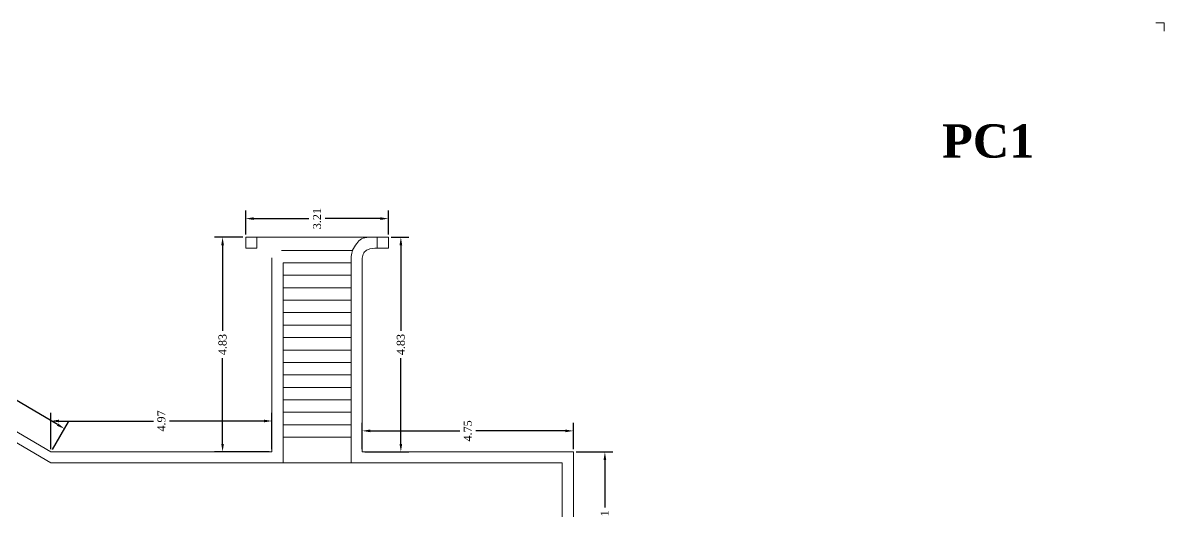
# Model space of a CAD drawing. Header units: millimetres. Extents: x -17502 to -16646, y 1856 to 2034.
# Drawn here: x -17246.72 to -17221.05, y 1874.65 to 1885.62 of the extents above; entities that cross this region are included whole.
import ezdxf

# ---------------------------------------------------------------- set-up
doc = ezdxf.new("R2010")
doc.units = ezdxf.units.MM
doc.layers.get('0').update_dxf_attribs({"lineweight": 9})
doc.layers.get('Defpoints').update_dxf_attribs({"lineweight": 9})
doc.styles.get("Standard").update_dxf_attribs({"font": 'times.ttf'})
doc.dimstyles.get("Standard").update_dxf_attribs({"dimtxt": 0.18, "dimasz": 0.18, "dimexe": 0.18, "dimexo": 0.0625, "dimgap": 0.09, "dimtad": 0, "dimtih": 1, "dimtoh": 1, "dimzin": 0, "dimdsep": 46, "dimtxsty": 'Standard', "dimcen": 0.09, "dimadec": 0, "dimazin": 0, "dimtfac": 1, "dimtofl": 0, "dimtmove": 0, "dimatfit": 3, "dimfxl": 1, "dimtolj": 1, "dimtzin": 0, "dimarcsym": 0})

# ---------------------------------------------------------------- blocks, each defined once
blk = doc.blocks.new('*D459')
at = {"color": 0, "lineweight": -2, "transparency": 16777216}
for p, q in [((-17234.273, 1875.979), (-17233.446, 1875.979)), ((-17233.626, 1875.799), (-17233.626, 1874.727)), ((-17233.626, 1873.052), (-17233.626, 1874.125)), ((-17234.273, 1872.872), (-17233.446, 1872.872))]:
    blk.add_line(p, q, dxfattribs=at)
at = {"color": 0, "lineweight": 9, "transparency": 16777216}
for points in [[(-17233.656, 1875.799), (-17233.596, 1875.799), (-17233.626, 1875.979)], [(-17233.656, 1873.052), (-17233.596, 1873.052), (-17233.626, 1872.872)]]:
    blk.add_solid(points, dxfattribs=at)
at = {"layer": 'Defpoints', "color": 0, "lineweight": 9, "transparency": 16777216}
for p in [(-17234.335, 1875.979), (-17234.335, 1872.872), (-17233.626, 1872.872)]:
    blk.add_point(p, dxfattribs=at)
at = {"color": 0, "lineweight": 9, "transparency": 16777216, "insert": (-17233.626, 1874.426), "char_height": 0.18, "attachment_point": 5, "rotation": 90}
blk.add_mtext('\\A1;3.11', dxfattribs=at)
blk = doc.blocks.new('*D460')
at = {"color": 0, "lineweight": -2, "transparency": 16777216}
for p, q in [((-17239.085, 1876.042), (-17239.085, 1876.631)), ((-17234.335, 1876.042), (-17234.335, 1876.631)), ((-17238.905, 1876.451), (-17236.892, 1876.451)), ((-17234.515, 1876.451), (-17236.528, 1876.451))]:
    blk.add_line(p, q, dxfattribs=at)
at = {"color": 0, "lineweight": 9, "transparency": 16777216}
for points in [[(-17238.905, 1876.421), (-17238.905, 1876.481), (-17239.085, 1876.451)], [(-17234.515, 1876.421), (-17234.515, 1876.481), (-17234.335, 1876.451)]]:
    blk.add_solid(points, dxfattribs=at)
at = {"layer": 'Defpoints', "color": 0, "lineweight": 9, "transparency": 16777216}
for p in [(-17239.085, 1876.451), (-17239.085, 1875.979), (-17234.335, 1875.979)]:
    blk.add_point(p, dxfattribs=at)
at = {"color": 0, "lineweight": 9, "transparency": 16777216, "insert": (-17236.71, 1876.451), "char_height": 0.18, "attachment_point": 5, "rotation": 90}
blk.add_mtext('\\A1;4.75', dxfattribs=at)
blk = doc.blocks.new('*D461')
at = {"color": 0, "lineweight": -2, "transparency": 16777216}
for p, q in [((-17238.433, 1880.805), (-17238.035, 1880.805)), ((-17238.215, 1880.625), (-17238.215, 1878.701)), ((-17238.215, 1876.159), (-17238.215, 1878.082)), ((-17239.023, 1875.979), (-17238.035, 1875.979))]:
    blk.add_line(p, q, dxfattribs=at)
at = {"color": 0, "lineweight": 9, "transparency": 16777216}
for points in [[(-17238.245, 1880.625), (-17238.185, 1880.625), (-17238.215, 1880.805)], [(-17238.245, 1876.159), (-17238.185, 1876.159), (-17238.215, 1875.979)]]:
    blk.add_solid(points, dxfattribs=at)
at = {"layer": 'Defpoints', "color": 0, "lineweight": 9, "transparency": 16777216}
for p in [(-17238.495, 1880.805), (-17238.215, 1880.805), (-17239.085, 1875.979)]:
    blk.add_point(p, dxfattribs=at)
at = {"color": 0, "lineweight": 9, "transparency": 16777216, "insert": (-17238.215, 1878.392), "char_height": 0.18, "attachment_point": 5, "rotation": 90}
blk.add_mtext('\\A1;4.83', dxfattribs=at)
blk = doc.blocks.new('*D462')
at = {"color": 0, "lineweight": -2, "transparency": 16777216}
for p, q in [((-17241.705, 1880.867), (-17241.705, 1881.403)), ((-17241.525, 1881.223), (-17240.282, 1881.223)), ((-17238.675, 1881.223), (-17239.918, 1881.223)), ((-17238.495, 1880.867), (-17238.495, 1881.403))]:
    blk.add_line(p, q, dxfattribs=at)
at = {"color": 0, "lineweight": 9, "transparency": 16777216}
for points in [[(-17241.525, 1881.193), (-17241.525, 1881.253), (-17241.705, 1881.223)], [(-17238.675, 1881.193), (-17238.675, 1881.253), (-17238.495, 1881.223)]]:
    blk.add_solid(points, dxfattribs=at)
at = {"layer": 'Defpoints', "color": 0, "lineweight": 9, "transparency": 16777216}
for p in [(-17241.705, 1881.223), (-17241.705, 1880.805), (-17238.495, 1880.805)]:
    blk.add_point(p, dxfattribs=at)
at = {"color": 0, "lineweight": 9, "transparency": 16777216, "insert": (-17240.1, 1881.223), "char_height": 0.18, "attachment_point": 5, "rotation": 90}
blk.add_mtext('\\A1;3.21', dxfattribs=at)
blk = doc.blocks.new('*D463')
at = {"color": 0, "lineweight": -2, "transparency": 16777216}
for p, q in [((-17241.768, 1880.805), (-17242.405, 1880.805)), ((-17242.225, 1880.625), (-17242.225, 1878.701)), ((-17242.225, 1876.159), (-17242.225, 1878.082)), ((-17241.178, 1875.979), (-17242.405, 1875.979))]:
    blk.add_line(p, q, dxfattribs=at)
at = {"color": 0, "lineweight": 9, "transparency": 16777216}
for points in [[(-17242.255, 1880.625), (-17242.195, 1880.625), (-17242.225, 1880.805)], [(-17242.255, 1876.159), (-17242.195, 1876.159), (-17242.225, 1875.979)]]:
    blk.add_solid(points, dxfattribs=at)
at = {"layer": 'Defpoints', "color": 0, "lineweight": 9, "transparency": 16777216}
for p in [(-17241.705, 1880.805), (-17242.225, 1875.979), (-17241.115, 1875.979)]:
    blk.add_point(p, dxfattribs=at)
at = {"color": 0, "lineweight": 9, "transparency": 16777216, "insert": (-17242.225, 1878.392), "char_height": 0.18, "attachment_point": 5, "rotation": 90}
blk.add_mtext('\\A1;4.83', dxfattribs=at)
blk = doc.blocks.new('*D464')
at = {"color": 0, "lineweight": -2, "transparency": 16777216}
for p, q in [((-17246.085, 1876.042), (-17246.085, 1876.853)), ((-17241.115, 1876.042), (-17241.115, 1876.853)), ((-17245.905, 1876.673), (-17243.782, 1876.673)), ((-17241.295, 1876.673), (-17243.418, 1876.673))]:
    blk.add_line(p, q, dxfattribs=at)
at = {"color": 0, "lineweight": 9, "transparency": 16777216}
for points in [[(-17245.905, 1876.643), (-17245.905, 1876.703), (-17246.085, 1876.673)], [(-17241.295, 1876.643), (-17241.295, 1876.703), (-17241.115, 1876.673)]]:
    blk.add_solid(points, dxfattribs=at)
at = {"layer": 'Defpoints', "color": 0, "lineweight": 9, "transparency": 16777216}
for p in [(-17246.085, 1876.673), (-17246.085, 1875.979), (-17241.115, 1875.979)]:
    blk.add_point(p, dxfattribs=at)
at = {"color": 0, "lineweight": 9, "transparency": 16777216, "insert": (-17243.6, 1876.673), "char_height": 0.18, "attachment_point": 5, "rotation": 90}
blk.add_mtext('\\A1;4.97', dxfattribs=at)
blk = doc.blocks.new('*D465')
at = {"color": 0, "lineweight": -2, "transparency": 16777216}
for p, q in [((-17255.431, 1881.537), (-17255.066, 1882.158)), ((-17255.002, 1881.912), (-17250.65, 1879.358)), ((-17245.935, 1876.591), (-17250.287, 1879.144)), ((-17246.053, 1876.033), (-17245.689, 1876.655))]:
    blk.add_line(p, q, dxfattribs=at)
at = {"color": 0, "lineweight": 9, "transparency": 16777216}
for points in [[(-17255.017, 1881.886), (-17254.987, 1881.938), (-17255.158, 1882.003)], [(-17245.95, 1876.565), (-17245.92, 1876.616), (-17245.78, 1876.499)]]:
    blk.add_solid(points, dxfattribs=at)
at = {"layer": 'Defpoints', "color": 0, "lineweight": 9, "transparency": 16777216}
for p in [(-17255.463, 1881.483), (-17245.78, 1876.499), (-17246.085, 1875.979)]:
    blk.add_point(p, dxfattribs=at)
at = {"color": 0, "lineweight": 9, "transparency": 16777216, "insert": (-17250.469, 1879.251), "char_height": 0.18, "attachment_point": 5, "rotation": 90}
blk.add_mtext('\\A1;10.87', dxfattribs=at)

msp = doc.modelspace()

# ---------------------------------------------------------------- linework, layer by layer
at = {"lineweight": 9}
for p, q in [((-17240.1, 1880.805), (-17241.455, 1880.805)), ((-17241.455, 1880.805), (-17238.495, 1880.805)), ((-17240.865, 1880.805), (-17239.335, 1880.805)), ((-17238.745, 1880.805), (-17238.936, 1880.805)), ((-17238.745, 1880.555), (-17238.745, 1880.805)), ((-17239.301, 1880.509), (-17240.899, 1880.509)), ((-17239.335, 1880.509), (-17240.865, 1880.509)), ((-17239.335, 1880.229), (-17240.865, 1880.229)), ((-17240.865, 1880.229), (-17239.335, 1880.229)), ((-17239.335, 1880.229), (-17239.335, 1875.729)), ((-17239.085, 1875.979), (-17239.085, 1880.331)), ((-17239.335, 1879.949), (-17240.865, 1879.949)), ((-17240.865, 1879.949), (-17239.335, 1879.949)), ((-17239.335, 1879.669), (-17240.865, 1879.669)), ((-17240.865, 1879.669), (-17239.335, 1879.669)), ((-17239.335, 1879.389), (-17240.865, 1879.389)), ((-17240.865, 1879.389), (-17239.335, 1879.389)), ((-17239.335, 1879.109), (-17240.865, 1879.109)), ((-17240.865, 1879.109), (-17239.335, 1879.109)), ((-17240.865, 1878.829), (-17239.335, 1878.829)), ((-17239.335, 1878.549), (-17240.865, 1878.549)), ((-17239.335, 1878.269), (-17240.865, 1878.269)), ((-17240.865, 1878.269), (-17239.335, 1878.269)), ((-17239.335, 1877.989), (-17240.865, 1877.989)), ((-17240.865, 1877.989), (-17239.335, 1877.989)), ((-17239.335, 1877.709), (-17240.865, 1877.709)), ((-17240.865, 1877.709), (-17239.335, 1877.709)), ((-17239.335, 1877.429), (-17240.865, 1877.429)), ((-17240.865, 1877.429), (-17239.335, 1877.429)), ((-17239.335, 1877.149), (-17240.865, 1877.149)), ((-17240.865, 1877.149), (-17239.335, 1877.149)), ((-17239.335, 1876.869), (-17240.865, 1876.869)), ((-17240.865, 1876.869), (-17239.335, 1876.869)), ((-17240.865, 1876.589), (-17239.335, 1876.589)), ((-17239.335, 1876.589), (-17240.865, 1876.589)), ((-17240.865, 1876.309), (-17239.335, 1876.309)), ((-17234.335, 1875.979), (-17239.085, 1875.979)), ((-17234.335, 1872.872), (-17234.335, 1875.979)), ((-17234.585, 1875.729), (-17246.085, 1875.729)), ((-17239.335, 1875.729), (-17234.585, 1875.729)), ((-17234.585, 1875.729), (-17234.585, 1872.872))]:
    msp.add_line(p, q, dxfattribs=at)
for points in [[(-17246.085, 1875.979), (-17255.463, 1881.483), (-17255.572, 1881.297), (-17246.085, 1875.729), (-17241.115, 1875.729), (-17240.865, 1875.729), (-17240.865, 1880.229)], [(-17241.455, 1880.805), (-17241.705, 1880.805), (-17241.705, 1880.555), (-17241.455, 1880.555), (-17241.455, 1880.805)], [(-17238.745, 1880.805), (-17238.495, 1880.805), (-17238.495, 1880.555), (-17238.745, 1880.555), (-17238.745, 1880.805)], [(-17241.115, 1880.345), (-17241.115, 1875.979), (-17246.085, 1875.979)]]:
    msp.add_lwpolyline(points, dxfattribs=at)
for points, knots in [([(-17239.301, 1880.509), (-17239.301, 1880.51), (-17239.28, 1880.565), (-17239.217, 1880.657), (-17239.104, 1880.789), (-17238.994, 1880.799), (-17238.936, 1880.805)], [0.2819769, 0.2819769, 0.2819769, 0.2819769, 0.2836073, 0.4634382, 0.6118594, 0.7802147, 0.7802147, 0.7802147, 0.7802147]), ([(-17239.085, 1880.331), (-17239.079, 1880.375), (-17239.067, 1880.456), (-17238.936, 1880.557), (-17238.822, 1880.556), (-17238.745, 1880.555)], [0.008075, 0.008075, 0.008075, 0.008075, 0.1370467, 0.2443433, 0.4690922, 0.4690922, 0.4690922, 0.4690922])]:
    msp.add_open_spline(points, degree=3, knots=knots, dxfattribs=at)
msp.add_open_spline([(-17239.335, 1880.229), (-17239.334, 1880.326), (-17239.334, 1880.423), (-17239.301, 1880.509)], degree=3, dxfattribs=at)
at = {"layer": 'Defpoints', "lineweight": 9}
msp.add_lwpolyline([(-17221.233, 1885.625), (-17221.046, 1885.625), (-17221.046, 1885.438)], dxfattribs=at)
msp.add_point((-17221.046, 1885.625), dxfattribs=at)
msp.add_point((-17221.046, 1885.625), dxfattribs=at)

# ---------------------------------------------------------------- texts
at = {"color": 5, "lineweight": 9, "insert": (-17226.042, 1883.344), "char_height": 0.75, "width": 38.0193, "attachment_point": 1}
msp.add_mtext('{\\fTimes New Roman|b1|i0|c0|p18;PC1}', dxfattribs=at)

# ---------------------------------------------------------------- dimensions: what is measured, and where the dimension line sits
at = {"lineweight": 9}
for p1, p2, distance, picture, middle in [((-17255.463, 1881.483), (-17246.085, 1875.979), 0.603, '*D465', (-17250.469, 1879.251)), ((-17234.335, 1875.979), (-17239.085, 1875.979), -0.472, '*D460', (-17236.71, 1876.451)), ((-17234.335, 1875.979), (-17234.335, 1872.872), 0.709, '*D459', (-17233.626, 1874.426))]:
    dim = msp.add_aligned_dim(p1=p1, p2=p2, distance=distance, dimstyle='Standard', dxfattribs=at)
    dim.commit()
    dim.dimension.update_dxf_attribs({"geometry": picture, "text_midpoint": middle})
for base, p1, p2, angle, picture, middle in [((-17241.705, 1881.223), (-17238.495, 1880.805), (-17241.705, 1880.805), 180, '*D462', (-17240.1, 1881.223)), ((-17242.225, 1875.979), (-17241.705, 1880.805), (-17241.115, 1875.979), 90, '*D463', (-17242.225, 1878.392)), ((-17238.215, 1880.805), (-17239.085, 1875.979), (-17238.495, 1880.805), 90, '*D461', (-17238.215, 1878.392)), ((-17246.085, 1876.673), (-17241.115, 1875.979), (-17246.085, 1875.979), 180, '*D464', (-17243.6, 1876.673))]:
    dim = msp.add_linear_dim(base=base, p1=p1, p2=p2, angle=angle, dimstyle='Standard', dxfattribs=at)
    dim.commit()
    dim.dimension.update_dxf_attribs({"geometry": picture, "text_midpoint": middle})

doc.saveas('drawing.dxf')
